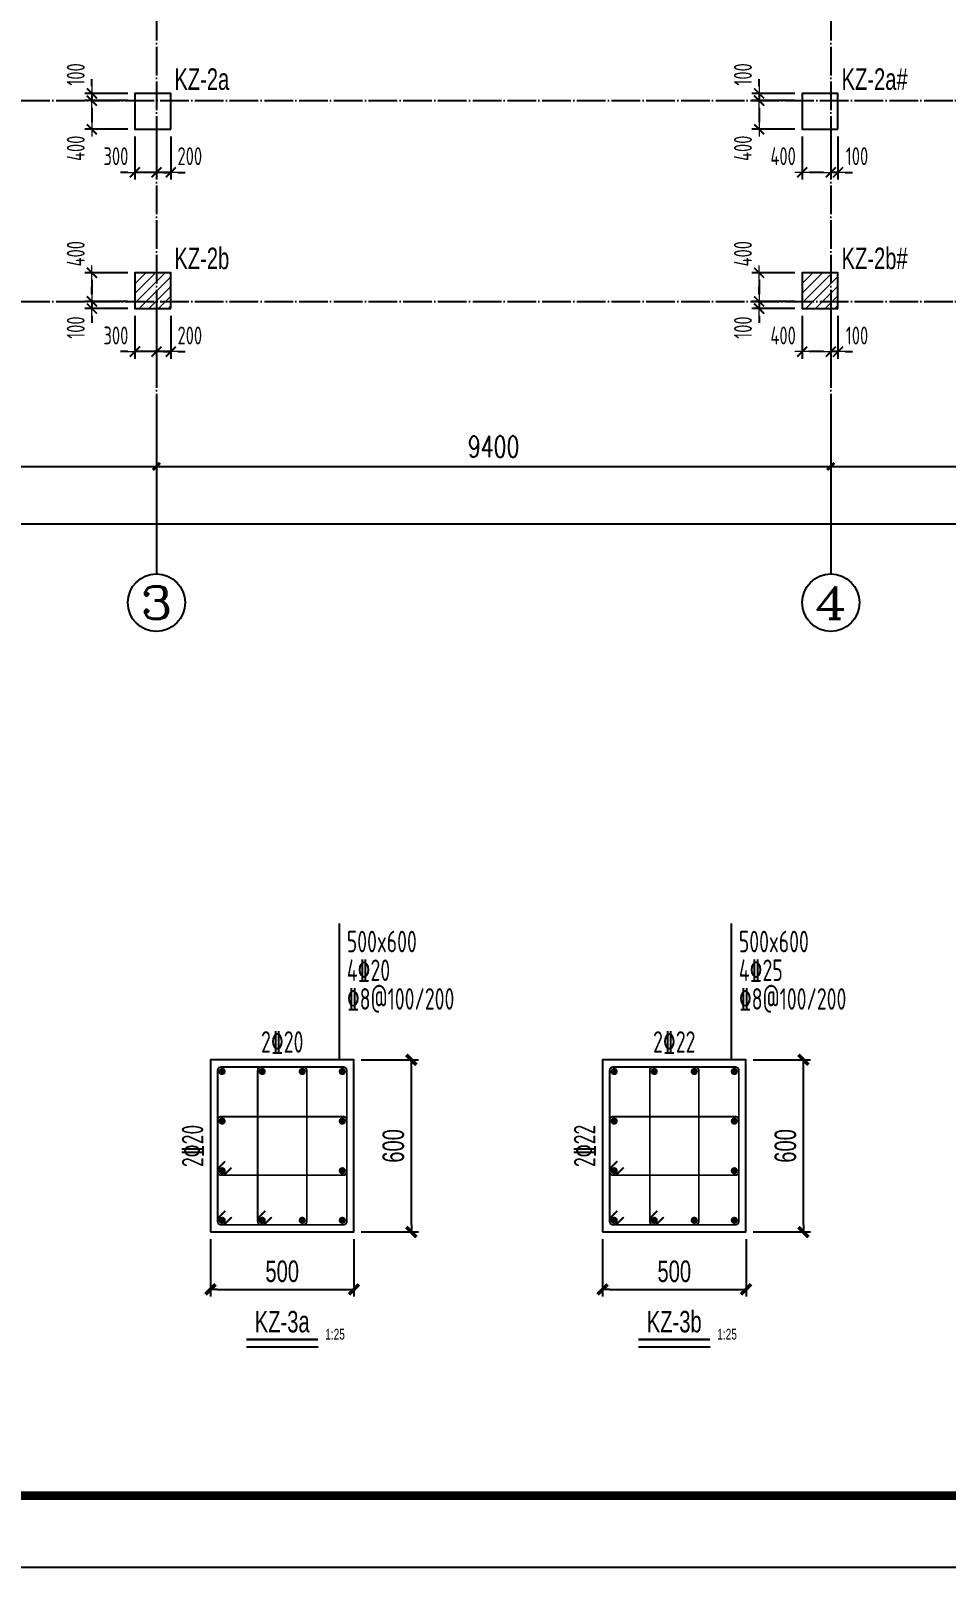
# Model space of a CAD drawing. Extents: x -441005 to 725361, y -182459 to 319313.
# Drawn here: x -19052 to -6291, y -86950 to -65526 of the extents above; entities that cross this region are included whole.
import ezdxf
from ezdxf.enums import TextEntityAlignment as Align

# ---------------------------------------------------------------- set-up
doc = ezdxf.new("R2010")
doc.units = 0
doc.header["$LTSCALE"] = 100
doc.linetypes.add('DOTE', pattern=[2.42, 2, -0.2, 0.02, -0.2])
doc.layers.get('0').update_dxf_attribs({"linetype": 'CONTINUOUS'})
doc.layers.get('Defpoints').update_dxf_attribs({"linetype": 'CONTINUOUS'})
for name, color, linetype in [('AXIS', 3, 'CONTINUOUS'), ('AXIS_TEXT', 7, 'CONTINUOUS'), ('COLU', 7, 'CONTINUOUS'), ('DOTE', 8, 'DOTE'), ('link', 6, 'CONTINUOUS'), ('outline', 7, 'CONTINUOUS'), ('REIN', 1, 'CONTINUOUS'), ('TEXT', 7, 'CONTINUOUS'), ('z-计算配筋', 7, 'CONTINUOUS'), ('z-详图标注', 3, 'CONTINUOUS'), ('图框', 7, 'CONTINUOUS')]:
    doc.layers.add(name, color=color, linetype=linetype)
doc.layers.add('COLU-平法定位', color=3, linetype='ByLayer', lineweight=18)
doc.layers.add('T填充图层(非模板)', color=251, linetype='CONTINUOUS', lineweight=0)
doc.styles.add('_TCH_AXIS', font='COMPLEX', dxfattribs={"bigfont": 'GBCBIG'})
doc.styles.add('_TCH_DIM_T3', font='simplex_.ttf', dxfattribs={"width": 0.705882, "bigfont": 'GBCBIG'})
doc.styles.add('BW_Dim', font='Bweng.shx', dxfattribs={"width": 0.7, "bigfont": 'hztxt.shx'})
doc.styles.add('BW_Label', font='Bweng.shx', dxfattribs={"width": 0.7, "bigfont": 'hztxt.shx'})
doc.styles.add('BW_Rein', font='Tssdeng.shx', dxfattribs={"width": 0.7, "bigfont": 'hztxt.shx'})
doc.styles.add('COMPLEX', font='COMPLEX')
doc.styles.add('TCCAD_Dimension', font='Tssdeng.shx', dxfattribs={"width": 0.7, "bigfont": 'hztxt.shx'})
doc.dimstyles.new('_TCH_ARCH&&100', dxfattribs={"dimtxt": 297.5, "dimasz": 100, "dimexe": 250, "dimexo": 300, "dimgap": 126.25, "dimtad": 1, "dimdec": 0, "dimzin": 0, "dimdsep": 46, "dimtxsty": '_TCH_DIM_T3', "dimblk": 'ARCHTICK', "dimcen": 0.09, "dimclrt": 7, "dimazin": 2, "dimtfac": 1, "dimtdec": 0, "dimtix": 1, "dimtmove": 2, "dimatfit": 3, "dimfxl": 0, "dimtolj": 1, "dimtzin": 0, "dimarcsym": 0})
doc.dimstyles.new('Cyz_25_100', dxfattribs={"dimtxt": 300, "dimasz": 100, "dimexe": 100, "dimexo": 100, "dimgap": 100, "dimtad": 1, "dimdec": 0, "dimlfac": 0.25, "dimzin": 0, "dimdsep": 46, "dimtxsty": 'BW_Dim', "dimblk": '_bwk', "dimcen": 0, "dimclrt": 7, "dimadec": 0, "dimazin": 0, "dimtfac": 1, "dimtdec": 0, "dimtix": 1, "dimtmove": 2, "dimatfit": 0, "dimfxl": 0, "dimtolj": 1, "dimtzin": 0, "dimarcsym": 0})
doc.dimstyles.new('TCCAD_100_100', dxfattribs={"dimtxt": 250, "dimasz": 100, "dimexe": 100, "dimexo": 100, "dimgap": 100, "dimtad": 1, "dimdec": 0, "dimzin": 0, "dimdsep": 46, "dimtxsty": 'TCCAD_Dimension', "dimblk": '_TCDBK100_100', "dimcen": 0, "dimclrt": 7, "dimadec": 0, "dimazin": 0, "dimtfac": 1, "dimtdec": 0, "dimtix": 1, "dimtmove": 2, "dimatfit": 3, "dimfxl": 0, "dimtolj": 1, "dimtzin": 0, "dimarcsym": 0})
pattern_1 = [(45, (43125, 46900), (-67.35192, 67.35192), [])]

# ---------------------------------------------------------------- blocks, each defined once
blk = doc.blocks.new('_AXISO')
blk.add_circle((0, 0), 0.5)
at = {"layer": 'AXIS_TEXT', "style": 'COMPLEX', "width": 1.041667}
blk.add_attdef('A', text='', height=0.56, dxfattribs=at).set_placement((-0.25, -0.28), (0.25, -0.28), align=Align.FIT)
blk = doc.blocks.new('_ArchTick')
at = {"color": 0, "linetype": 'ByBlock', "const_width": 0.4}
blk.add_lwpolyline([(-0.5, -0.5), (0.5, 0.5)], dxfattribs=at)
blk = doc.blocks.new('*D907')
at = {"layer": 'AXIS', "color": 0, "lineweight": -2}
for p, q in [((-23550, -70900), (-23550, -71850)), ((-17300, -70900), (-17300, -71850)), ((-23550, -71600), (-17300, -71600))]:
    blk.add_line(p, q, dxfattribs=at)
at = {"layer": 'Defpoints', "color": 0}
for p in [(-23550, -70600), (-17300, -70600), (-17300, -71600)]:
    blk.add_point(p, dxfattribs=at)
at = {"layer": 'AXIS', "color": 0, "lineweight": -2, "xscale": 100, "yscale": 100, "zscale": 100, "rotation": 180}
blk.add_blockref('_ArchTick', (-23550, -71600), dxfattribs=at)
at = {"layer": 'AXIS', "color": 0, "lineweight": -2, "xscale": 100, "yscale": 100, "zscale": 100}
blk.add_blockref('_ArchTick', (-17300, -71600), dxfattribs=at)
at = {"layer": 'AXIS', "color": 7, "insert": (-20425, -71325), "char_height": 297.5, "attachment_point": 5, "style": '_TCH_DIM_T3'}
blk.add_mtext('\\A1;6250', dxfattribs=at)
blk = doc.blocks.new('*D908')
at = {"layer": 'AXIS', "color": 0, "lineweight": -2}
for p, q in [((-17300, -70900), (-17300, -71850)), ((-7900, -70900), (-7900, -71850)), ((-17300, -71600), (-7900, -71600))]:
    blk.add_line(p, q, dxfattribs=at)
at = {"layer": 'Defpoints', "color": 0}
for p in [(-17300, -70600), (-7900, -70600), (-7900, -71600)]:
    blk.add_point(p, dxfattribs=at)
at = {"layer": 'AXIS', "color": 0, "lineweight": -2, "xscale": 100, "yscale": 100, "zscale": 100, "rotation": 180}
blk.add_blockref('_ArchTick', (-17300, -71600), dxfattribs=at)
at = {"layer": 'AXIS', "color": 0, "lineweight": -2, "xscale": 100, "yscale": 100, "zscale": 100}
blk.add_blockref('_ArchTick', (-7900, -71600), dxfattribs=at)
at = {"layer": 'AXIS', "color": 7, "insert": (-12600, -71325), "char_height": 297.5, "attachment_point": 5, "style": '_TCH_DIM_T3'}
blk.add_mtext('\\A1;9400', dxfattribs=at)
blk = doc.blocks.new('*D909')
at = {"layer": 'AXIS', "color": 0, "lineweight": -2}
for p, q in [((-7900, -70900), (-7900, -71850)), ((-1650, -70900), (-1650, -71850)), ((-7900, -71600), (-1650, -71600))]:
    blk.add_line(p, q, dxfattribs=at)
at = {"layer": 'Defpoints', "color": 0}
for p in [(-7900, -70600), (-1650, -70600), (-1650, -71600)]:
    blk.add_point(p, dxfattribs=at)
at = {"layer": 'AXIS', "color": 0, "lineweight": -2, "xscale": 100, "yscale": 100, "zscale": 100, "rotation": 180}
blk.add_blockref('_ArchTick', (-7900, -71600), dxfattribs=at)
at = {"layer": 'AXIS', "color": 0, "lineweight": -2, "xscale": 100, "yscale": 100, "zscale": 100}
blk.add_blockref('_ArchTick', (-1650, -71600), dxfattribs=at)
at = {"layer": 'AXIS', "color": 7, "insert": (-4775, -71325), "char_height": 297.5, "attachment_point": 5, "style": '_TCH_DIM_T3'}
blk.add_mtext('\\A1;6250', dxfattribs=at)
blk = doc.blocks.new('*D918')
at = {"layer": 'AXIS', "color": 0, "lineweight": -2}
for p, q in [((-29800, -70900), (-29800, -72650)), ((24050, -70900), (24050, -72650)), ((-29800, -72400), (24050, -72400))]:
    blk.add_line(p, q, dxfattribs=at)
at = {"layer": 'Defpoints', "color": 0}
for p in [(-29800, -70600), (24050, -70600), (24050, -72400)]:
    blk.add_point(p, dxfattribs=at)
at = {"layer": 'AXIS', "color": 0, "lineweight": -2, "xscale": 100, "yscale": 100, "zscale": 100, "rotation": 180}
blk.add_blockref('_ArchTick', (-29800, -72400), dxfattribs=at)
at = {"layer": 'AXIS', "color": 0, "lineweight": -2, "xscale": 100, "yscale": 100, "zscale": 100}
blk.add_blockref('_ArchTick', (24050, -72400), dxfattribs=at)
at = {"layer": 'AXIS', "color": 7, "insert": (-2875, -72125), "char_height": 297.5, "attachment_point": 5, "style": '_TCH_DIM_T3'}
blk.add_mtext('\\A1;53850', dxfattribs=at)
blk = doc.blocks.new('_TCDBK100_100')
blk.add_line((-1, 0), (1, 0))
at = {"const_width": 0.25}
blk.add_lwpolyline([(-0.7, -0.7), (0.7, 0.7)], dxfattribs=at)
blk = doc.blocks.new('*D998')
at = {"layer": 'COLU-平法定位', "color": 0, "linetype": 'Continuous', "lineweight": -2}
for p, q in [((-8900, -66300), (-8900, -66200)), ((-8400, -66400), (-9000, -66400)), ((-8900, -66400), (-8900, -66500)), ((-8400, -66500), (-9000, -66500)), ((-8900, -66600), (-8900, -66700))]:
    blk.add_line(p, q, dxfattribs=at)
at = {"layer": 'Defpoints', "color": 0, "linetype": 'Continuous'}
for p in [(-8300, -66400), (-8900, -66500), (-8300, -66500)]:
    blk.add_point(p, dxfattribs=at)
at = {"layer": 'COLU-平法定位', "color": 0, "linetype": 'Continuous', "lineweight": -2, "xscale": 100, "yscale": 100, "zscale": 100}
for p, rotation in [((-8900, -66400), 270), ((-8900, -66500), 90)]:
    blk.add_blockref('_TCDBK100_100', p, dxfattribs=dict(at, rotation=rotation))
at = {"layer": 'COLU-平法定位', "color": 7, "linetype": 'Continuous', "insert": (-9125, -66135), "char_height": 250, "attachment_point": 5, "rotation": 90, "style": 'TCCAD_Dimension'}
blk.add_mtext('\\A1;100', dxfattribs=at)
blk = doc.blocks.new('*D999')
at = {"layer": 'COLU-平法定位', "color": 0, "linetype": 'Continuous', "lineweight": -2}
for p, q in [((-8400, -66500), (-9000, -66500)), ((-8900, -66600), (-8900, -66800)), ((-8400, -66900), (-9000, -66900))]:
    blk.add_line(p, q, dxfattribs=at)
at = {"layer": 'Defpoints', "color": 0, "linetype": 'Continuous'}
for p in [(-8300, -66500), (-8900, -66900), (-8300, -66900)]:
    blk.add_point(p, dxfattribs=at)
at = {"layer": 'COLU-平法定位', "color": 0, "linetype": 'Continuous', "lineweight": -2, "xscale": 100, "yscale": 100, "zscale": 100}
for p, rotation in [((-8900, -66500), 90), ((-8900, -66900), 270)]:
    blk.add_blockref('_TCDBK100_100', p, dxfattribs=dict(at, rotation=rotation))
at = {"layer": 'COLU-平法定位', "color": 7, "linetype": 'Continuous', "insert": (-9125, -67165), "char_height": 250, "attachment_point": 5, "rotation": 90, "style": 'TCCAD_Dimension'}
blk.add_mtext('\\A1;400', dxfattribs=at)
blk = doc.blocks.new('*D1000')
at = {"layer": 'COLU-平法定位', "color": 0, "linetype": 'Continuous', "lineweight": -2}
for p, q in [((-7900, -67000), (-7900, -67600)), ((-7800, -67000), (-7800, -67600)), ((-8000, -67500), (-8100, -67500)), ((-7800, -67500), (-7900, -67500)), ((-7700, -67500), (-7600, -67500))]:
    blk.add_line(p, q, dxfattribs=at)
at = {"layer": 'Defpoints', "color": 0, "linetype": 'Continuous'}
for p in [(-7900, -66900), (-7800, -66900), (-7900, -67500)]:
    blk.add_point(p, dxfattribs=at)
at = {"layer": 'COLU-平法定位', "color": 0, "linetype": 'Continuous', "lineweight": -2, "xscale": 100, "yscale": 100, "zscale": 100}
for p, rotation in [((-7900, -67500), 2.334537313969202e-08), ((-7800, -67500), 180.0000000233454)]:
    blk.add_blockref('_TCDBK100_100', p, dxfattribs=dict(at, rotation=rotation))
at = {"layer": 'COLU-平法定位', "color": 7, "linetype": 'Continuous', "insert": (-7535, -67275), "char_height": 250, "attachment_point": 5, "rotation": 0, "style": 'TCCAD_Dimension'}
blk.add_mtext('\\A1;100', dxfattribs=at)
blk = doc.blocks.new('*D1001')
at = {"layer": 'COLU-平法定位', "color": 0, "linetype": 'Continuous', "lineweight": -2}
for p, q in [((-8300, -67000), (-8300, -67600)), ((-7900, -67000), (-7900, -67600)), ((-8000, -67500), (-8200, -67500))]:
    blk.add_line(p, q, dxfattribs=at)
at = {"layer": 'Defpoints', "color": 0, "linetype": 'Continuous'}
for p in [(-8300, -66900), (-7900, -66900), (-8300, -67500)]:
    blk.add_point(p, dxfattribs=at)
at = {"layer": 'COLU-平法定位', "color": 0, "linetype": 'Continuous', "lineweight": -2, "xscale": 100, "yscale": 100, "zscale": 100}
for p, rotation in [((-8300, -67500), 180.0000000233454), ((-7900, -67500), 2.334540560866571e-08)]:
    blk.add_blockref('_TCDBK100_100', p, dxfattribs=dict(at, rotation=rotation))
at = {"layer": 'COLU-平法定位', "color": 7, "linetype": 'Continuous', "insert": (-8565, -67275), "char_height": 250, "attachment_point": 5, "rotation": 0, "style": 'TCCAD_Dimension'}
blk.add_mtext('\\A1;400', dxfattribs=at)
blk = doc.blocks.new('*D1002')
at = {"layer": 'COLU-平法定位', "color": 0, "linetype": 'Continuous', "lineweight": -2}
for p, q in [((-8400, -68900), (-9000, -68900)), ((-8900, -69000), (-8900, -69200)), ((-8400, -69300), (-9000, -69300))]:
    blk.add_line(p, q, dxfattribs=at)
at = {"layer": 'Defpoints', "color": 0, "linetype": 'Continuous'}
for p in [(-8300, -68900), (-8900, -69300), (-8300, -69300)]:
    blk.add_point(p, dxfattribs=at)
at = {"layer": 'COLU-平法定位', "color": 0, "linetype": 'Continuous', "lineweight": -2, "xscale": 100, "yscale": 100, "zscale": 100}
for p, rotation in [((-8900, -68900), 90), ((-8900, -69300), 270)]:
    blk.add_blockref('_TCDBK100_100', p, dxfattribs=dict(at, rotation=rotation))
at = {"layer": 'COLU-平法定位', "color": 7, "linetype": 'Continuous', "insert": (-9125, -68635), "char_height": 250, "attachment_point": 5, "rotation": 90, "style": 'TCCAD_Dimension'}
blk.add_mtext('\\A1;400', dxfattribs=at)
blk = doc.blocks.new('*D1003')
at = {"layer": 'COLU-平法定位', "color": 0, "linetype": 'Continuous', "lineweight": -2}
for p, q in [((-8900, -69200), (-8900, -69100)), ((-8400, -69300), (-9000, -69300)), ((-8400, -69400), (-9000, -69400)), ((-8900, -69300), (-8900, -69400)), ((-8900, -69500), (-8900, -69600))]:
    blk.add_line(p, q, dxfattribs=at)
at = {"layer": 'Defpoints', "color": 0, "linetype": 'Continuous'}
for p in [(-8900, -69400), (-8300, -69300), (-8300, -69400)]:
    blk.add_point(p, dxfattribs=at)
at = {"layer": 'COLU-平法定位', "color": 0, "linetype": 'Continuous', "lineweight": -2, "xscale": 100, "yscale": 100, "zscale": 100}
for p, rotation in [((-8900, -69300), 270), ((-8900, -69400), 90)]:
    blk.add_blockref('_TCDBK100_100', p, dxfattribs=dict(at, rotation=rotation))
at = {"layer": 'COLU-平法定位', "color": 7, "linetype": 'Continuous', "insert": (-9125, -69665), "char_height": 250, "attachment_point": 5, "rotation": 90, "style": 'TCCAD_Dimension'}
blk.add_mtext('\\A1;100', dxfattribs=at)
blk = doc.blocks.new('*D1004')
at = {"layer": 'COLU-平法定位', "color": 0, "linetype": 'Continuous', "lineweight": -2}
for p, q in [((-7900, -69500), (-7900, -70100)), ((-7800, -69500), (-7800, -70100)), ((-8000, -70000), (-8100, -70000)), ((-7800, -70000), (-7900, -70000)), ((-7700, -70000), (-7600, -70000))]:
    blk.add_line(p, q, dxfattribs=at)
at = {"layer": 'Defpoints', "color": 0, "linetype": 'Continuous'}
for p in [(-7900, -69400), (-7800, -69400), (-7900, -70000)]:
    blk.add_point(p, dxfattribs=at)
at = {"layer": 'COLU-平法定位', "color": 0, "linetype": 'Continuous', "lineweight": -2, "xscale": 100, "yscale": 100, "zscale": 100}
for p, rotation in [((-7900, -70000), 2.334537313969202e-08), ((-7800, -70000), 180.0000000233454)]:
    blk.add_blockref('_TCDBK100_100', p, dxfattribs=dict(at, rotation=rotation))
at = {"layer": 'COLU-平法定位', "color": 7, "linetype": 'Continuous', "insert": (-7535, -69775), "char_height": 250, "attachment_point": 5, "rotation": 0, "style": 'TCCAD_Dimension'}
blk.add_mtext('\\A1;100', dxfattribs=at)
blk = doc.blocks.new('*D1005')
at = {"layer": 'COLU-平法定位', "color": 0, "linetype": 'Continuous', "lineweight": -2}
for p, q in [((-8300, -69500), (-8300, -70100)), ((-7900, -69500), (-7900, -70100)), ((-8000, -70000), (-8200, -70000))]:
    blk.add_line(p, q, dxfattribs=at)
at = {"layer": 'Defpoints', "color": 0, "linetype": 'Continuous'}
for p in [(-8300, -69400), (-7900, -69400), (-8300, -70000)]:
    blk.add_point(p, dxfattribs=at)
at = {"layer": 'COLU-平法定位', "color": 0, "linetype": 'Continuous', "lineweight": -2, "xscale": 100, "yscale": 100, "zscale": 100}
for p, rotation in [((-8300, -70000), 180.0000000233454), ((-7900, -70000), 2.334540560866571e-08)]:
    blk.add_blockref('_TCDBK100_100', p, dxfattribs=dict(at, rotation=rotation))
at = {"layer": 'COLU-平法定位', "color": 7, "linetype": 'Continuous', "insert": (-8565, -69775), "char_height": 250, "attachment_point": 5, "rotation": 0, "style": 'TCCAD_Dimension'}
blk.add_mtext('\\A1;400', dxfattribs=at)
blk = doc.blocks.new('*D1022')
at = {"layer": 'COLU-平法定位', "color": 0, "linetype": 'Continuous', "lineweight": -2}
for p, q in [((-18200, -66300), (-18200, -66200)), ((-17700, -66400), (-18300, -66400)), ((-18200, -66400), (-18200, -66500)), ((-17700, -66500), (-18300, -66500)), ((-18200, -66600), (-18200, -66700))]:
    blk.add_line(p, q, dxfattribs=at)
at = {"layer": 'Defpoints', "color": 0, "linetype": 'Continuous'}
for p in [(-17600, -66400), (-18200, -66500), (-17600, -66500)]:
    blk.add_point(p, dxfattribs=at)
at = {"layer": 'COLU-平法定位', "color": 0, "linetype": 'Continuous', "lineweight": -2, "xscale": 100, "yscale": 100, "zscale": 100}
for p, rotation in [((-18200, -66400), 270), ((-18200, -66500), 90)]:
    blk.add_blockref('_TCDBK100_100', p, dxfattribs=dict(at, rotation=rotation))
at = {"layer": 'COLU-平法定位', "color": 7, "linetype": 'Continuous', "insert": (-18425, -66135), "char_height": 250, "attachment_point": 5, "rotation": 90, "style": 'TCCAD_Dimension'}
blk.add_mtext('\\A1;100', dxfattribs=at)
blk = doc.blocks.new('*D1023')
at = {"layer": 'COLU-平法定位', "color": 0, "linetype": 'Continuous', "lineweight": -2}
for p, q in [((-17700, -66500), (-18300, -66500)), ((-18200, -66600), (-18200, -66800)), ((-17700, -66900), (-18300, -66900))]:
    blk.add_line(p, q, dxfattribs=at)
at = {"layer": 'Defpoints', "color": 0, "linetype": 'Continuous'}
for p in [(-17600, -66500), (-18200, -66900), (-17600, -66900)]:
    blk.add_point(p, dxfattribs=at)
at = {"layer": 'COLU-平法定位', "color": 0, "linetype": 'Continuous', "lineweight": -2, "xscale": 100, "yscale": 100, "zscale": 100}
for p, rotation in [((-18200, -66500), 90), ((-18200, -66900), 270)]:
    blk.add_blockref('_TCDBK100_100', p, dxfattribs=dict(at, rotation=rotation))
at = {"layer": 'COLU-平法定位', "color": 7, "linetype": 'Continuous', "insert": (-18425, -67165), "char_height": 250, "attachment_point": 5, "rotation": 90, "style": 'TCCAD_Dimension'}
blk.add_mtext('\\A1;400', dxfattribs=at)
blk = doc.blocks.new('*D1024')
at = {"layer": 'COLU-平法定位', "color": 0, "linetype": 'Continuous', "lineweight": -2}
for p, q in [((-17300, -67000), (-17300, -67600)), ((-17100, -67000), (-17100, -67600)), ((-17400, -67500), (-17500, -67500)), ((-17100, -67500), (-17300, -67500)), ((-17000, -67500), (-16900, -67500))]:
    blk.add_line(p, q, dxfattribs=at)
at = {"layer": 'Defpoints', "color": 0, "linetype": 'Continuous'}
for p in [(-17300, -66900), (-17100, -66900), (-17300, -67500)]:
    blk.add_point(p, dxfattribs=at)
at = {"layer": 'COLU-平法定位', "color": 0, "linetype": 'Continuous', "lineweight": -2, "xscale": 100, "yscale": 100, "zscale": 100}
for p, rotation in [((-17300, -67500), 2.334537313969202e-08), ((-17100, -67500), 180.0000000233454)]:
    blk.add_blockref('_TCDBK100_100', p, dxfattribs=dict(at, rotation=rotation))
at = {"layer": 'COLU-平法定位', "color": 7, "linetype": 'Continuous', "insert": (-16835, -67275), "char_height": 250, "attachment_point": 5, "rotation": 0, "style": 'TCCAD_Dimension'}
blk.add_mtext('\\A1;200', dxfattribs=at)
blk = doc.blocks.new('*D1025')
at = {"layer": 'COLU-平法定位', "color": 0, "linetype": 'Continuous', "lineweight": -2}
for p, q in [((-17600, -67000), (-17600, -67600)), ((-17300, -67000), (-17300, -67600)), ((-17700, -67500), (-17800, -67500)), ((-17300, -67500), (-17600, -67500)), ((-17200, -67500), (-17100, -67500))]:
    blk.add_line(p, q, dxfattribs=at)
at = {"layer": 'Defpoints', "color": 0, "linetype": 'Continuous'}
for p in [(-17600, -66900), (-17300, -66900), (-17600, -67500)]:
    blk.add_point(p, dxfattribs=at)
at = {"layer": 'COLU-平法定位', "color": 0, "linetype": 'Continuous', "lineweight": -2, "xscale": 100, "yscale": 100, "zscale": 100}
for p, rotation in [((-17600, -67500), 2.334537313969202e-08), ((-17300, -67500), 180.0000000233454)]:
    blk.add_blockref('_TCDBK100_100', p, dxfattribs=dict(at, rotation=rotation))
at = {"layer": 'COLU-平法定位', "color": 7, "linetype": 'Continuous', "insert": (-17865, -67275), "char_height": 250, "attachment_point": 5, "rotation": 0, "style": 'TCCAD_Dimension'}
blk.add_mtext('\\A1;300', dxfattribs=at)
blk = doc.blocks.new('*D1026')
at = {"layer": 'COLU-平法定位', "color": 0, "linetype": 'Continuous', "lineweight": -2}
for p, q in [((-17700, -68900), (-18300, -68900)), ((-18200, -69000), (-18200, -69200)), ((-17700, -69300), (-18300, -69300))]:
    blk.add_line(p, q, dxfattribs=at)
at = {"layer": 'Defpoints', "color": 0, "linetype": 'Continuous'}
for p in [(-17600, -68900), (-18200, -69300), (-17600, -69300)]:
    blk.add_point(p, dxfattribs=at)
at = {"layer": 'COLU-平法定位', "color": 0, "linetype": 'Continuous', "lineweight": -2, "xscale": 100, "yscale": 100, "zscale": 100}
for p, rotation in [((-18200, -68900), 90), ((-18200, -69300), 270)]:
    blk.add_blockref('_TCDBK100_100', p, dxfattribs=dict(at, rotation=rotation))
at = {"layer": 'COLU-平法定位', "color": 7, "linetype": 'Continuous', "insert": (-18425, -68635), "char_height": 250, "attachment_point": 5, "rotation": 90, "style": 'TCCAD_Dimension'}
blk.add_mtext('\\A1;400', dxfattribs=at)
blk = doc.blocks.new('*D1027')
at = {"layer": 'COLU-平法定位', "color": 0, "linetype": 'Continuous', "lineweight": -2}
for p, q in [((-18200, -69200), (-18200, -69100)), ((-17700, -69300), (-18300, -69300)), ((-17700, -69400), (-18300, -69400)), ((-18200, -69300), (-18200, -69400)), ((-18200, -69500), (-18200, -69600))]:
    blk.add_line(p, q, dxfattribs=at)
at = {"layer": 'Defpoints', "color": 0, "linetype": 'Continuous'}
for p in [(-18200, -69400), (-17600, -69300), (-17600, -69400)]:
    blk.add_point(p, dxfattribs=at)
at = {"layer": 'COLU-平法定位', "color": 0, "linetype": 'Continuous', "lineweight": -2, "xscale": 100, "yscale": 100, "zscale": 100}
for p, rotation in [((-18200, -69300), 270), ((-18200, -69400), 90)]:
    blk.add_blockref('_TCDBK100_100', p, dxfattribs=dict(at, rotation=rotation))
at = {"layer": 'COLU-平法定位', "color": 7, "linetype": 'Continuous', "insert": (-18425, -69665), "char_height": 250, "attachment_point": 5, "rotation": 90, "style": 'TCCAD_Dimension'}
blk.add_mtext('\\A1;100', dxfattribs=at)
blk = doc.blocks.new('*D1028')
at = {"layer": 'COLU-平法定位', "color": 0, "linetype": 'Continuous', "lineweight": -2}
for p, q in [((-17300, -69500), (-17300, -70100)), ((-17100, -69500), (-17100, -70100)), ((-17400, -70000), (-17500, -70000)), ((-17100, -70000), (-17300, -70000)), ((-17000, -70000), (-16900, -70000))]:
    blk.add_line(p, q, dxfattribs=at)
at = {"layer": 'Defpoints', "color": 0, "linetype": 'Continuous'}
for p in [(-17300, -69400), (-17100, -69400), (-17300, -70000)]:
    blk.add_point(p, dxfattribs=at)
at = {"layer": 'COLU-平法定位', "color": 0, "linetype": 'Continuous', "lineweight": -2, "xscale": 100, "yscale": 100, "zscale": 100}
for p, rotation in [((-17300, -70000), 2.334537313969202e-08), ((-17100, -70000), 180.0000000233454)]:
    blk.add_blockref('_TCDBK100_100', p, dxfattribs=dict(at, rotation=rotation))
at = {"layer": 'COLU-平法定位', "color": 7, "linetype": 'Continuous', "insert": (-16835, -69775), "char_height": 250, "attachment_point": 5, "rotation": 0, "style": 'TCCAD_Dimension'}
blk.add_mtext('\\A1;200', dxfattribs=at)
blk = doc.blocks.new('*D1029')
at = {"layer": 'COLU-平法定位', "color": 0, "linetype": 'Continuous', "lineweight": -2}
for p, q in [((-17600, -69500), (-17600, -70100)), ((-17300, -69500), (-17300, -70100)), ((-17700, -70000), (-17800, -70000)), ((-17300, -70000), (-17600, -70000)), ((-17200, -70000), (-17100, -70000))]:
    blk.add_line(p, q, dxfattribs=at)
at = {"layer": 'Defpoints', "color": 0, "linetype": 'Continuous'}
for p in [(-17600, -69400), (-17300, -69400), (-17600, -70000)]:
    blk.add_point(p, dxfattribs=at)
at = {"layer": 'COLU-平法定位', "color": 0, "linetype": 'Continuous', "lineweight": -2, "xscale": 100, "yscale": 100, "zscale": 100}
for p, rotation in [((-17600, -70000), 2.334537313969202e-08), ((-17300, -70000), 180.0000000233454)]:
    blk.add_blockref('_TCDBK100_100', p, dxfattribs=dict(at, rotation=rotation))
at = {"layer": 'COLU-平法定位', "color": 7, "linetype": 'Continuous', "insert": (-17865, -69775), "char_height": 250, "attachment_point": 5, "rotation": 0, "style": 'TCCAD_Dimension'}
blk.add_mtext('\\A1;300', dxfattribs=at)
blk = doc.blocks.new('_bwk')
blk.add_line((-1, 0), (0, 0))
blk.add_lwpolyline([(-0.7, -0.7, 0.5, 0.5, 0), (0.7, 0.7, 0.5, 0.5, 0)], format="xyseb")
blk = doc.blocks.new('*D1204')
at = {"layer": 'Defpoints', "color": 0}
for p in [(-9082, -79875), (-8282, -79875), (-9082, -82275)]:
    blk.add_point(p, dxfattribs=at)
at = {"layer": 'z-详图标注', "color": 0, "lineweight": -2}
for p, q in [((-8982, -79875), (-8182, -79875)), ((-8282, -82175), (-8282, -79975)), ((-8982, -82275), (-8182, -82275))]:
    blk.add_line(p, q, dxfattribs=at)
at = {"layer": 'z-详图标注', "color": 0, "lineweight": -2, "xscale": 100, "yscale": 100, "zscale": 100}
for p, rotation in [((-8282, -79875), 90), ((-8282, -82275), 270)]:
    blk.add_blockref('_bwk', p, dxfattribs=dict(at, rotation=rotation))
at = {"layer": 'z-详图标注', "color": 7, "insert": (-8532, -81075), "char_height": 300, "attachment_point": 5, "rotation": 90, "style": 'BW_Dim'}
blk.add_mtext('\\A1;600', dxfattribs=at)
blk = doc.blocks.new('*D1205')
at = {"layer": 'Defpoints', "color": 0}
for p in [(-11082, -82275), (-9082, -82275), (-9082, -83075)]:
    blk.add_point(p, dxfattribs=at)
at = {"layer": 'z-详图标注', "color": 0, "lineweight": -2}
for p, q in [((-11082, -82375), (-11082, -83175)), ((-9082, -82375), (-9082, -83175)), ((-10982, -83075), (-9182, -83075))]:
    blk.add_line(p, q, dxfattribs=at)
at = {"layer": 'z-详图标注', "color": 0, "lineweight": -2, "xscale": 100, "yscale": 100, "zscale": 100, "rotation": 180}
blk.add_blockref('_bwk', (-11082, -83075), dxfattribs=at)
at = {"layer": 'z-详图标注', "color": 0, "lineweight": -2, "xscale": 100, "yscale": 100, "zscale": 100}
blk.add_blockref('_bwk', (-9082, -83075), dxfattribs=at)
at = {"layer": 'z-详图标注', "color": 7, "insert": (-10082, -82825), "char_height": 300, "attachment_point": 5, "style": 'BW_Dim'}
blk.add_mtext('\\A1;500', dxfattribs=at)
blk = doc.blocks.new('*D1206')
at = {"layer": 'Defpoints', "color": 0}
for p in [(-14547, -79875), (-13747, -79875), (-14547, -82275)]:
    blk.add_point(p, dxfattribs=at)
at = {"layer": 'z-详图标注', "color": 0, "lineweight": -2}
for p, q in [((-14447, -79875), (-13647, -79875)), ((-13747, -82175), (-13747, -79975)), ((-14447, -82275), (-13647, -82275))]:
    blk.add_line(p, q, dxfattribs=at)
at = {"layer": 'z-详图标注', "color": 0, "lineweight": -2, "xscale": 100, "yscale": 100, "zscale": 100}
for p, rotation in [((-13747, -79875), 90), ((-13747, -82275), 270)]:
    blk.add_blockref('_bwk', p, dxfattribs=dict(at, rotation=rotation))
at = {"layer": 'z-详图标注', "color": 7, "insert": (-13997, -81075), "char_height": 300, "attachment_point": 5, "rotation": 90, "style": 'BW_Dim'}
blk.add_mtext('\\A1;600', dxfattribs=at)
blk = doc.blocks.new('*D1207')
at = {"layer": 'Defpoints', "color": 0}
for p in [(-16547, -82275), (-14547, -82275), (-14547, -83075)]:
    blk.add_point(p, dxfattribs=at)
at = {"layer": 'z-详图标注', "color": 0, "lineweight": -2}
for p, q in [((-16547, -82375), (-16547, -83175)), ((-14547, -82375), (-14547, -83175)), ((-16447, -83075), (-14647, -83075))]:
    blk.add_line(p, q, dxfattribs=at)
at = {"layer": 'z-详图标注', "color": 0, "lineweight": -2, "xscale": 100, "yscale": 100, "zscale": 100, "rotation": 180}
blk.add_blockref('_bwk', (-16547, -83075), dxfattribs=at)
at = {"layer": 'z-详图标注', "color": 0, "lineweight": -2, "xscale": 100, "yscale": 100, "zscale": 100}
blk.add_blockref('_bwk', (-14547, -83075), dxfattribs=at)
at = {"layer": 'z-详图标注', "color": 7, "insert": (-15547, -82825), "char_height": 300, "attachment_point": 5, "style": 'BW_Dim'}
blk.add_mtext('\\A1;500', dxfattribs=at)
blk = doc.blocks.new('A2+1_2')
at = {"layer": '图框'}
blk.add_lwpolyline([(0, 0), (89100, 0), (89100, 42000), (0, 42000)], close=True, dxfattribs=at)
at = {"layer": '图框', "const_width": 120}
blk.add_lwpolyline([(2500, 1000), (88100, 1000), (88100, 41000), (2500, 41000)], close=True, dxfattribs=at)

msp = doc.modelspace()

# ---------------------------------------------------------------- hatches: boundary and pattern name
at = {"layer": 'T填充图层(非模板)'}
h = msp.add_hatch(dxfattribs=at)
h.set_pattern_fill('ANSI31', color=6, scale=30, style=0)
h.set_pattern_definition(pattern_1)
h.paths.add_polyline_path([(-17100, -69400), (-17100, -68900), (-17600, -68900), (-17600, -69400)])
h = msp.add_hatch(dxfattribs=at)
h.set_pattern_fill('ANSI31', color=6, scale=30, style=0)
h.set_pattern_definition(pattern_1)
h.paths.add_polyline_path([(-7800, -69400), (-7800, -68900), (-8300, -68900), (-8300, -69400)])

# ---------------------------------------------------------------- linework, layer by layer
at = {"layer": 'AXIS'}
for p, q in [((-17300, -70600), (-17300, -73100)), ((-7900, -70600), (-7900, -73100))]:
    msp.add_line(p, q, dxfattribs=at)
at = {"layer": 'COLU'}
for points in [[(-17100, -66900), (-17100, -66400), (-17600, -66400), (-17600, -66900)], [(-7800, -66900), (-7800, -66400), (-8300, -66400), (-8300, -66900)], [(-17100, -69400), (-17100, -68900), (-17600, -68900), (-17600, -69400)], [(-7800, -69400), (-7800, -68900), (-8300, -68900), (-8300, -69400)]]:
    msp.add_lwpolyline(points, close=True, dxfattribs=at)
at = {"layer": 'DOTE', "ltscale": 2}
for p, q in [((-17300, -55100), (-17300, -70600)), ((-7900, -55100), (-7900, -70600)), ((-30800, -66500), (27400, -66500)), ((-30800, -69300), (27400, -69300))]:
    msp.add_line(p, q, dxfattribs=at)
at = {"layer": 'link', "color": 1, "const_width": 25}
for points in [[(-16252.4, -82069), (-16344.3, -82160.9, -0.1989124), (-16378.3, -82175), (-16398.8, -82175, -0.4142136), (-16446.8, -82127), (-16446.8, -80023, -0.4142136), (-16398.8, -79975), (-14694.8, -79975, -0.4142136), (-14646.8, -80023), (-14646.8, -82127, -0.4142136), (-14694.8, -82175), (-16398.8, -82175, -0.4142136), (-16446.8, -82127), (-16446.8, -82106.5, -0.1989124), (-16432.7, -82072.6), (-16340.8, -81980.6)], [(-10788.1, -82069), (-10880, -82160.9, -0.1989124), (-10913.9, -82175), (-10934.4, -82175, -0.4142136), (-10982.4, -82127), (-10982.4, -80023, -0.4142136), (-10934.4, -79975), (-9230.4, -79975, -0.4142136), (-9182.4, -80023), (-9182.4, -82127, -0.4142136), (-9230.4, -82175), (-10934.4, -82175, -0.4142136), (-10982.4, -82127), (-10982.4, -82106.5, -0.1989124), (-10968.4, -82072.6), (-10876.5, -81980.6)]]:
    msp.add_lwpolyline(points, format="xyb", dxfattribs=at)
at = {"layer": 'link', "const_width": 25}
for points in [[(-15694.1, -82069), (-15786, -82160.9, -0.1989124), (-15819.9, -82175), (-15840.4, -82175, -0.4142136), (-15888.4, -82127), (-15888.4, -80023, -0.4142136), (-15840.4, -79975), (-15253.1, -79975, -0.4142136), (-15205.1, -80023), (-15205.1, -82127, -0.4142136), (-15253.1, -82175), (-15840.4, -82175, -0.4142136), (-15888.4, -82127), (-15888.4, -82106.5, -0.1989124), (-15874.4, -82072.6), (-15782.5, -81980.6)], [(-10229.7, -82069), (-10321.7, -82160.9, -0.1989124), (-10355.6, -82175), (-10376.1, -82175, -0.4142136), (-10424.1, -82127), (-10424.1, -80023, -0.4142136), (-10376.1, -79975), (-9788.8, -79975, -0.4142136), (-9740.8, -80023), (-9740.8, -82127, -0.4142136), (-9788.8, -82175), (-10376.1, -82175, -0.4142136), (-10424.1, -82127), (-10424.1, -82106.5, -0.1989124), (-10410.1, -82072.6), (-10318.1, -81980.6)], [(-16340.8, -81289), (-16432.7, -81380.9, 0.1989124), (-16446.8, -81414.8), (-16446.8, -81435.3, 0.4142136), (-16398.8, -81483.3), (-14694.8, -81483.3, 0.4142136), (-14646.8, -81435.3), (-14646.8, -80714.7, 0.4142136), (-14694.8, -80666.7), (-16398.8, -80666.7, 0.4142136), (-16446.8, -80714.7), (-16446.8, -81435.3, 0.4142136), (-16398.8, -81483.3), (-16378.3, -81483.3, 0.1989124), (-16344.3, -81469.3), (-16252.4, -81377.4)], [(-10876.5, -81289), (-10968.4, -81380.9, 0.1989124), (-10982.4, -81414.8), (-10982.4, -81435.3, 0.4142136), (-10934.4, -81483.3), (-9230.4, -81483.3, 0.4142136), (-9182.4, -81435.3), (-9182.4, -80714.7, 0.4142136), (-9230.4, -80666.7), (-10934.4, -80666.7, 0.4142136), (-10982.4, -80714.7), (-10982.4, -81435.3, 0.4142136), (-10934.4, -81483.3), (-10913.9, -81483.3, 0.1989124), (-10880, -81469.3), (-10788.1, -81377.4)]]:
    msp.add_lwpolyline(points, format="xyb", dxfattribs=at)
at = {"layer": 'outline'}
for points in [[(-16546.8, -82275), (-14546.8, -82275), (-14546.8, -79875), (-16546.8, -79875)], [(-11082.4, -82275), (-9082.4, -82275), (-9082.4, -79875), (-11082.4, -79875)]]:
    msp.add_lwpolyline(points, close=True, dxfattribs=at)
at = {"layer": 'REIN', "const_width": 50}
for points in [[(-16409.3, -80037.5, 1), (-16359.3, -80037.5, 1)], [(-15850.9, -80037.5, 1), (-15800.9, -80037.5, 1)], [(-15292.6, -80037.5, 1), (-15242.6, -80037.5, 1)], [(-14734.3, -80037.5, 1), (-14684.3, -80037.5, 1)], [(-10944.9, -80037.5, 1), (-10894.9, -80037.5, 1)], [(-10386.6, -80037.5, 1), (-10336.6, -80037.5, 1)], [(-9828.3, -80037.5, 1), (-9778.3, -80037.5, 1)], [(-9269.9, -80037.5, 1), (-9219.9, -80037.5, 1)], [(-16409.3, -80729.2, 1), (-16359.3, -80729.2, 1)], [(-14734.3, -80729.2, 1), (-14684.3, -80729.2, 1)], [(-10944.9, -80729.2, 1), (-10894.9, -80729.2, 1)], [(-9269.9, -80729.2, 1), (-9219.9, -80729.2, 1)], [(-16409.3, -81420.8, 1), (-16359.3, -81420.8, 1)], [(-14734.3, -81420.8, 1), (-14684.3, -81420.8, 1)], [(-10944.9, -81420.8, 1), (-10894.9, -81420.8, 1)], [(-9269.9, -81420.8, 1), (-9219.9, -81420.8, 1)], [(-16409.3, -82112.5, 1), (-16359.3, -82112.5, 1)], [(-15850.9, -82112.5, 1), (-15800.9, -82112.5, 1)], [(-15292.6, -82112.5, 1), (-15242.6, -82112.5, 1)], [(-14734.3, -82112.5, 1), (-14684.3, -82112.5, 1)], [(-10944.9, -82112.5, 1), (-10894.9, -82112.5, 1)], [(-10386.6, -82112.5, 1), (-10336.6, -82112.5, 1)], [(-9828.3, -82112.5, 1), (-9778.3, -82112.5, 1)], [(-9269.9, -82112.5, 1), (-9219.9, -82112.5, 1)]]:
    msp.add_lwpolyline(points, format="xyb", close=True, dxfattribs=at)
at = {"layer": 'z-计算配筋'}
for p, q in [((-14746.8, -79875), (-14746.8, -77975)), ((-9282.4, -79875), (-9282.4, -77975)), ((-16046.6, -83875), (-15047, -83875)), ((-10582.3, -83875), (-9582.6, -83875))]:
    msp.add_line(p, q, dxfattribs=at)
at = {"layer": 'z-计算配筋', "const_width": 30}
for points in [[(-16046.6, -83775), (-15047, -83775)], [(-10582.3, -83775), (-9582.6, -83775)]]:
    msp.add_lwpolyline(points, dxfattribs=at)

# ---------------------------------------------------------------- block references
msp.add_blockref('A2+1_2', (-40300, -86950))
at = {"layer": 'AXIS'}
ref = msp.add_blockref('_AXISO', (-17300, -73500), dxfattribs=dict(at, xscale=800, yscale=800, zscale=800))
ref.add_attrib('A', '3', dxfattribs={"layer": 'AXIS_TEXT', "height": 452.5, "style": '_TCH_AXIS', "width": 1.5}).set_placement((-17526.3, -73726.3), (-17073.7, -73726.3), align=Align.FIT)
ref = msp.add_blockref('_AXISO', (-7900, -73500), dxfattribs=dict(at, xscale=800, yscale=800, zscale=800))
ref.add_attrib('A', '4', dxfattribs={"layer": 'AXIS_TEXT', "height": 452.5, "style": '_TCH_AXIS', "width": 1.3125}).set_placement((-8126.3, -73726.3), (-7673.7, -73726.3), align=Align.FIT)

# ---------------------------------------------------------------- texts
at = {"layer": 'TEXT', "style": 'BW_Dim', "width": 0.7}
for s, p in [('KZ-2a', (-17050, -66350, 0)), ('KZ-2a#', (-7750, -66350, 0)), ('KZ-2b', (-17050, -68850, 0)), ('KZ-2b#', (-7750, -68850, 0))]:
    msp.add_text(s, height=300, dxfattribs=at).set_placement(p)
at = {"layer": 'z-计算配筋', "width": 0.7}
for s, height, style, p in [('500x600', 300, 'BW_Rein', (-14646.8, -78375)), ('500x600', 300, 'BW_Rein', (-9182.4, -78375)), ('4%%13220', 300, 'BW_Rein', (-14646.8, -78775)), ('4%%13225', 300, 'BW_Rein', (-9182.4, -78775)), ('%%1328@100/200', 300, 'BW_Rein', (-14646.8, -79175)), ('%%1328@100/200', 300, 'BW_Rein', (-9182.4, -79175)), ('1:25', 150, 'BW_Label', (-14947, -83775)), ('1:25', 150, 'BW_Label', (-9482.6, -83775))]:
    msp.add_text(s, height=height, dxfattribs=dict(at, style=style)).set_placement(p)
for s, style, p in [('2%%13220', 'BW_Rein', (-15546.8, -79775)), ('2%%13222', 'BW_Rein', (-10082.4, -79775)), ('KZ-3a', 'BW_Label', (-15546.8, -83675)), ('KZ-3b', 'BW_Label', (-10082.4, -83675))]:
    msp.add_text(s, height=300, dxfattribs=dict(at, style=style)).set_placement(p, align=Align.CENTER)
at = {"layer": 'z-计算配筋', "style": 'BW_Rein', "width": 0.7}
for s, p in [('2%%13220', (-16646.8, -81075)), ('2%%13222', (-11182.4, -81075))]:
    msp.add_text(s, height=300, rotation=90, dxfattribs=at).set_placement(p, align=Align.CENTER)

# ---------------------------------------------------------------- dimensions: what is measured, and where the dimension line sits
at = {"layer": 'AXIS'}
for p1, p2, distance, picture, middle in [((-29800, -70600), (24050, -70600), -1800, '*D918', (-2875, -72125)), ((-23550, -70600), (-17300, -70600), -1000, '*D907', (-20425, -71325)), ((-17300, -70600), (-7900, -70600), -1000, '*D908', (-12600, -71325)), ((-7900, -70600), (-1650, -70600), -1000, '*D909', (-4775, -71325))]:
    dim = msp.add_aligned_dim(p1=p1, p2=p2, distance=distance, dimstyle='_TCH_ARCH&&100', dxfattribs=at)
    dim.commit()
    dim.dimension.update_dxf_attribs({"geometry": picture, "text_midpoint": middle})
at = {"layer": 'COLU-平法定位', "linetype": 'Continuous'}
for base, p1, p2, angle, picture, middle in [((-18200, -66500), (-17600, -66400), (-17600, -66500), 270, '*D1022', (-18425, -66135)), ((-8900, -66500), (-8300, -66400), (-8300, -66500), 270, '*D998', (-9125, -66135)), ((-18200, -66900), (-17600, -66500), (-17600, -66900), 270, '*D1023', (-18425, -67165)), ((-8900, -66900), (-8300, -66500), (-8300, -66900), 270, '*D999', (-9125, -67165)), ((-17600, -67500), (-17300, -66900), (-17600, -66900), 180, '*D1025', (-17865, -67275)), ((-17300, -67500), (-17100, -66900), (-17300, -66900), 180, '*D1024', (-16835, -67275)), ((-8300, -67500), (-7900, -66900), (-8300, -66900), 180, '*D1001', (-8565, -67275)), ((-7900, -67500), (-7800, -66900), (-7900, -66900), 180, '*D1000', (-7535, -67275)), ((-18200, -69300), (-17600, -68900), (-17600, -69300), 270, '*D1026', (-18425, -68635)), ((-8900, -69300), (-8300, -68900), (-8300, -69300), 270, '*D1002', (-9125, -68635)), ((-18200, -69400), (-17600, -69300), (-17600, -69400), 270, '*D1027', (-18425, -69665)), ((-8900, -69400), (-8300, -69300), (-8300, -69400), 270, '*D1003', (-9125, -69665)), ((-17600, -70000), (-17300, -69400), (-17600, -69400), 180, '*D1029', (-17865, -69775)), ((-17300, -70000), (-17100, -69400), (-17300, -69400), 180, '*D1028', (-16835, -69775)), ((-8300, -70000), (-7900, -69400), (-8300, -69400), 180, '*D1005', (-8565, -69775)), ((-7900, -70000), (-7800, -69400), (-7900, -69400), 180, '*D1004', (-7535, -69775))]:
    dim = msp.add_linear_dim(base=base, p1=p1, p2=p2, angle=angle, dimstyle='TCCAD_100_100', dxfattribs=at)
    dim.commit()
    dim.dimension.update_dxf_attribs({"geometry": picture, "text_midpoint": middle, "dimtype": 160})
at = {"layer": 'z-详图标注'}
for base, p1, p2, picture, middle in [((-13746.8, -79875), (-14546.8, -82275), (-14546.8, -79875), '*D1206', (-13996.8, -81075)), ((-8282.4, -79875), (-9082.4, -82275), (-9082.4, -79875), '*D1204', (-8532.4, -81075))]:
    dim = msp.add_linear_dim(base=base, p1=p1, p2=p2, angle=90, dimstyle='Cyz_25_100', dxfattribs=at)
    dim.commit()
    dim.dimension.update_dxf_attribs({"geometry": picture, "text_midpoint": middle})
for base, p1, p2, picture, middle in [((-14546.8, -83075), (-16546.8, -82275), (-14546.8, -82275), '*D1207', (-15546.8, -82825)), ((-9082.4, -83075), (-11082.4, -82275), (-9082.4, -82275), '*D1205', (-10082.4, -82825))]:
    dim = msp.add_linear_dim(base=base, p1=p1, p2=p2, dimstyle='Cyz_25_100', dxfattribs=at)
    dim.commit()
    dim.dimension.update_dxf_attribs({"geometry": picture, "text_midpoint": middle})

doc.saveas('drawing.dxf')
